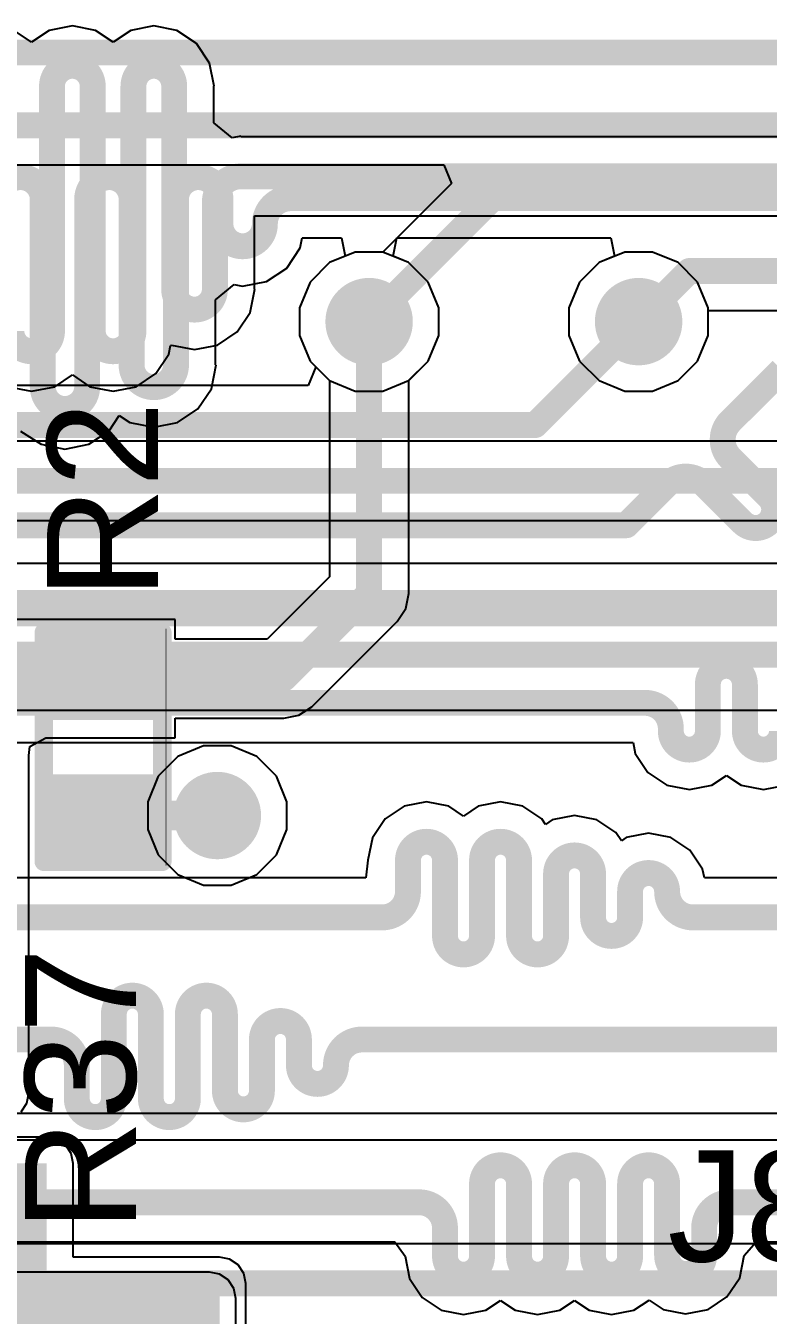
# Model space of a CAD drawing. Header units: inches. Extents: x -3 to 128, y -12 to 41.
# Drawn here: x 86.29 to 91.38, y 7.39 to 16.24 of the extents above; entities that cross this region are included whole.
import ezdxf

# ---------------------------------------------------------------- set-up
doc = ezdxf.new("R2010")
doc.units = ezdxf.units.IN
for name, color, linetype in [('Bottom Layer', 5, 'Continuous'), ('Layer 1', 16, 'Continuous'), ('Layer 2', 76, 'Continuous'), ('Top Layer', 1, 'Continuous'), ('Top Overlay', 2, 'Continuous'), ('Top Paste', 8, 'Continuous'), ('Top Solder', 216, 'Continuous'), ('Via Holes', 16, 'Continuous')]:
    doc.layers.add(name, color=color, linetype=linetype)
doc.styles.add('Arial', font='', dxfattribs={"height": 0.2})
doc.styles.get('Arial').set_extended_font_data('Arial')

msp = doc.modelspace()

# ---------------------------------------------------------------- hatches: boundary and pattern name
at = {"layer": 'Bottom Layer'}
h = msp.add_hatch(color=5, dxfattribs=at)
edge = h.paths.add_edge_path()
edge.add_arc((88.64529642, 14.21142446), 0.2999994, 0, 360)
h = msp.add_hatch(color=5, dxfattribs=at)
edge = h.paths.add_edge_path()
edge.add_arc((90.49458659999999, 14.21142446), 0.2999994, 0, 360)
h = msp.add_hatch(color=5, dxfattribs=at)
edge = h.paths.add_edge_path()
edge.add_arc((87.60389642, 10.82054732), 0.2999994, 0, 360)
at = {"layer": 'Layer 1'}
h = msp.add_hatch(color=16, dxfattribs=at)
edge = h.paths.add_edge_path()
edge.add_arc((88.64529642, 14.21142446), 0.2999994, 0, 360)
h = msp.add_hatch(color=16, dxfattribs=at)
edge = h.paths.add_edge_path()
edge.add_arc((90.49458659999999, 14.21142446), 0.2999994, 0, 360)
h = msp.add_hatch(color=16, dxfattribs=at)
edge = h.paths.add_edge_path()
edge.add_arc((87.60389642, 10.82054732), 0.2999994, 0, 360)
at = {"layer": 'Layer 2'}
h = msp.add_hatch(color=76, dxfattribs=at)
edge = h.paths.add_edge_path()
edge.add_arc((88.64529642, 14.21142446), 0.2999994, 0, 360)
h = msp.add_hatch(color=76, dxfattribs=at)
edge = h.paths.add_edge_path()
edge.add_arc((90.49458659999999, 14.21142446), 0.2999994, 0, 360)
h = msp.add_hatch(color=76, dxfattribs=at)
edge = h.paths.add_edge_path()
edge.add_arc((87.60389642, 10.82054732), 0.2999994, 0, 360)
msp.add_hatch(color=76, dxfattribs=at).paths.add_polyline_path([(77.90566079999999, 6.05714054), (87.55041164, 6.05714054), (87.55041164, 7.50494054), (77.90566079999999, 7.50494054)])
at = {"layer": 'Top Layer'}
h = msp.add_hatch(color=1, dxfattribs=at)
edge = h.paths.add_edge_path()
edge.add_arc((88.64529642, 14.21142446), 0.2999994, 0, 360)
h = msp.add_hatch(color=1, dxfattribs=at)
edge = h.paths.add_edge_path()
edge.add_arc((90.49458659999999, 14.21142446), 0.2999994, 0, 360)
for points in [[(87.13733905999999, 11.53174732), (86.50233906, 11.53174732), (86.50233906, 11.98894732), (87.13733905999999, 11.98894732)], [(87.13733905999999, 10.59194732), (86.50233906, 10.59194732), (86.50233906, 11.04914732), (87.13733905999999, 11.04914732)], [(84.63396585999999, 6.20827054), (86.43396225999999, 6.20827054), (86.43396225999999, 8.43204054), (84.63396585999999, 8.43204054)], [(87.61908561999999, 7.608267739999999), (84.63396585999999, 7.608267739999999), (84.63396585999999, 6.20827054), (87.61908561999999, 6.20827054)], [(84.63396585999999, 7.608267739999999), (86.43396225999999, 7.608267739999999), (86.43396225999999, 6.20827054), (84.63396585999999, 6.20827054)]]:
    msp.add_hatch(color=1, dxfattribs=at).paths.add_polyline_path(points)
h = msp.add_hatch(color=1, dxfattribs=at)
edge = h.paths.add_edge_path()
edge.add_arc((87.60389642, 10.82054732), 0.2999994, 0, 360)
at = {"layer": 'Top Paste'}
for points in [[(87.13733905999999, 11.53174732), (86.50233906, 11.53174732), (86.50233906, 11.98894732), (87.13733905999999, 11.98894732)], [(87.13733905999999, 10.59194732), (86.50233906, 10.59194732), (86.50233906, 11.04914732), (87.13733905999999, 11.04914732)], [(84.63396585999999, 7.608267739999999), (86.43396225999999, 7.608267739999999), (86.43396225999999, 6.20827054), (84.63396585999999, 6.20827054)]]:
    msp.add_hatch(color=8, dxfattribs=at).paths.add_polyline_path(points)
at = {"layer": 'Top Solder'}
for points in [[(87.19234021999999, 11.47674616), (86.4473379, 11.47674616), (86.4473379, 12.04394848), (87.19234021999999, 12.04394848)], [(87.19234021999999, 10.53694616), (86.4473379, 10.53694616), (86.4473379, 11.10414848), (87.19234021999999, 11.10414848)], [(84.58396596, 7.65826764), (86.48396216, 7.65826764), (86.48396216, 6.15827064), (84.58396596, 6.15827064)]]:
    msp.add_hatch(color=216, dxfattribs=at).paths.add_polyline_path(points)
at = {"layer": 'Via Holes'}
h = msp.add_hatch(color=7, dxfattribs=at)
edge = h.paths.add_edge_path()
edge.add_arc((88.64529642, 14.21142446), 0.1499997, 0, 360)
h = msp.add_hatch(color=7, dxfattribs=at)
edge = h.paths.add_edge_path()
edge.add_arc((90.49458659999999, 14.21142446), 0.1499997, 0, 360)
h = msp.add_hatch(color=7, dxfattribs=at)
edge = h.paths.add_edge_path()
edge.add_arc((87.60389642, 10.82054732), 0.1499997, 0, 360)

# ---------------------------------------------------------------- linework, layer by layer
at = {"layer": 'Bottom Layer'}
for p, q in [((88.37464417999999, 14.61648334), (88.24023754, 14.4820767)), ((88.55025724, 14.68922386), (88.37464417999999, 14.61648334)), ((88.7403356, 14.68922386), (88.55025724, 14.68922386)), ((88.91594866, 14.61648334), (88.7403356, 14.68922386)), ((89.05035529999999, 14.4820767), (88.91594866, 14.61648334)), ((90.22393436, 14.61648334), (90.08952771999999, 14.4820767)), ((90.39954741999999, 14.68922386), (90.22393436, 14.61648334)), ((90.58962577999999, 14.68922386), (90.39954741999999, 14.68922386)), ((90.76523884, 14.61648334), (90.58962577999999, 14.68922386)), ((90.89964548, 14.4820767), (90.76523884, 14.61648334)), ((88.24023754, 14.4820767), (88.16749702, 14.30646364)), ((89.12309582, 14.30646364), (89.05035529999999, 14.4820767)), ((90.08952771999999, 14.4820767), (90.0167872, 14.30646364)), ((90.97238599999999, 14.30646364), (90.89964548, 14.4820767)), ((88.16749702, 14.30646364), (88.16749702, 14.11638528)), ((89.12309582, 14.11638528), (89.12309582, 14.30646364)), ((90.0167872, 14.30646364), (90.0167872, 14.11638528)), ((90.97238599999999, 14.11638528), (90.97238599999999, 14.30646364)), ((88.16749702, 14.11638528), (88.24023754, 13.94077222)), ((89.05035529999999, 13.94077222), (89.12309582, 14.11638528)), ((90.0167872, 14.11638528), (90.08952771999999, 13.94077222)), ((90.89964548, 13.94077222), (90.97238599999999, 14.11638528)), ((88.24023754, 13.94077222), (88.37464417999999, 13.80636558)), ((88.91594866, 13.80636558), (89.05035529999999, 13.94077222)), ((90.08952771999999, 13.94077222), (90.22393436, 13.80636558)), ((90.76523884, 13.80636558), (90.89964548, 13.94077222)), ((88.37464417999999, 13.80636558), (88.55025724, 13.73362506)), ((88.55025724, 13.73362506), (88.7403356, 13.73362506)), ((88.7403356, 13.73362506), (88.91594866, 13.80636558)), ((90.22393436, 13.80636558), (90.39954741999999, 13.73362506)), ((90.39954741999999, 13.73362506), (90.58962577999999, 13.73362506)), ((90.58962577999999, 13.73362506), (90.76523884, 13.80636558))]:
    msp.add_line(p, q, dxfattribs=at)
at = {"layer": 'Layer 1'}
for p, q in [((86.32979939999998, 16.13029032), (86.20896905999999, 16.21102676)), ((86.45062974, 16.21102676), (86.32979939999998, 16.13029032)), ((86.6091994, 16.24256848), (86.45062974, 16.21102676)), ((86.76776905999999, 16.21102676), (86.6091994, 16.24256848)), ((86.88859939999999, 16.13029032), (86.76776905999999, 16.21102676)), ((87.00942974, 16.21102676), (86.88859939999999, 16.13029032)), ((87.1679994, 16.24256848), (87.00942974, 16.21102676)), ((87.32656906, 16.21102676), (87.1679994, 16.24256848)), ((87.46099856, 16.12120474), (87.32656906, 16.21102676)), ((87.55082057999999, 15.98677524), (87.46099856, 16.12120474)), ((87.5823623, 15.82820558), (87.55082057999999, 15.98677524)), ((87.57962418, 15.57711134), (87.57962418, 15.82820558)), ((87.57962418, 15.82820558), (87.5823623, 15.82820558)), ((87.70662671999999, 15.47288244), (87.57962418, 15.57711134)), ((87.76489939999999, 15.484475), (87.70662671999999, 15.47288244)), ((87.76489939999999, 15.48099266), (87.76489939999999, 15.484475)), ((95.85530486, 15.48099266), (87.76489939999999, 15.48099266)), ((87.85902417999999, 14.43372018), (87.85902417999999, 14.9371431)), ((87.85902417999999, 14.9371431), (93.71479098, 14.9371431)), ((88.37464417999999, 14.61648334), (88.24023754, 14.4820767)), ((88.55025724, 14.68922386), (88.37464417999999, 14.61648334)), ((88.7403356, 14.68922386), (88.55025724, 14.68922386)), ((88.91594866, 14.61648334), (88.7403356, 14.68922386)), ((89.05035529999999, 14.4820767), (88.91594866, 14.61648334)), ((90.22393436, 14.61648334), (90.08952771999999, 14.4820767)), ((90.39954741999999, 14.68922386), (90.22393436, 14.61648334)), ((90.58962577999999, 14.68922386), (90.39954741999999, 14.68922386)), ((90.76523884, 14.61648334), (90.58962577999999, 14.68922386)), ((90.89964548, 14.4820767), (90.76523884, 14.61648334)), ((87.83022057999999, 14.27515052), (87.8617623, 14.43372018)), ((87.8617623, 14.43372018), (87.85902417999999, 14.43372018)), ((88.24023754, 14.4820767), (88.16749702, 14.30646364)), ((89.12309582, 14.30646364), (89.05035529999999, 14.4820767)), ((90.08952771999999, 14.4820767), (90.0167872, 14.30646364)), ((90.97238599999999, 14.30646364), (90.89964548, 14.4820767)), ((87.74039855999999, 14.14072102), (87.83022057999999, 14.27515052)), ((88.16749702, 14.30646364), (88.16749702, 14.11638528)), ((89.12309582, 14.11638528), (89.12309582, 14.30646364)), ((90.0167872, 14.30646364), (90.0167872, 14.11638528)), ((90.97238599999999, 14.11638528), (90.97238599999999, 14.30646364)), ((87.60596905999999, 14.050899), (87.74039855999999, 14.14072102)), ((88.16749702, 14.11638528), (88.24023754, 13.94077222)), ((89.05035529999999, 13.94077222), (89.12309582, 14.11638528)), ((90.0167872, 14.11638528), (90.08952771999999, 13.94077222)), ((90.89964548, 13.94077222), (90.97238599999999, 14.11638528)), ((87.18159856, 13.8547348), (87.27142058, 13.9891643)), ((87.27142058, 13.9891643), (87.2832392, 14.04858252)), ((87.2832392, 14.04858252), (87.28883228, 14.050899)), ((87.28883228, 14.050899), (87.4473994, 14.01935728)), ((87.4473994, 14.01935728), (87.60596905999999, 14.050899)), ((88.24023754, 13.94077222), (88.37464417999999, 13.80636558)), ((88.91594866, 13.80636558), (89.05035529999999, 13.94077222)), ((90.08952771999999, 13.94077222), (90.22393436, 13.80636558)), ((90.76523884, 13.80636558), (90.89964548, 13.94077222)), ((86.48836906, 13.76491278), (86.6091994, 13.84564922)), ((86.6091994, 13.84564922), (86.73002973999999, 13.76491278)), ((87.04716906, 13.76491278), (87.18159856, 13.8547348)), ((86.17122974, 13.76491278), (86.32979939999998, 13.73337106)), ((86.32979939999998, 13.73337106), (86.48836906, 13.76491278)), ((86.73002973999999, 13.76491278), (86.88859939999999, 13.73337106)), ((86.88859939999999, 13.73337106), (87.04716906, 13.76491278)), ((88.37464417999999, 13.80636558), (88.55025724, 13.73362506)), ((88.55025724, 13.73362506), (88.7403356, 13.73362506)), ((88.7403356, 13.73362506), (88.91594866, 13.80636558)), ((90.22393436, 13.80636558), (90.39954741999999, 13.73362506)), ((90.39954741999999, 13.73362506), (90.58962577999999, 13.73362506)), ((90.58962577999999, 13.73362506), (90.76523884, 13.80636558)), ((91.68365458, 13.39026532), (72.39649732, 13.39026532)), ((72.30237254, 12.84641576), (97.68769642, 12.84641576)), ((99.88642456, 12.55202976), (71.95483704, 12.55202976)), ((81.5874543, 11.54293602), (97.94892272, 11.54293602)), ((87.50885724, 11.29834672), (87.33324418, 11.2256062)), ((87.69893559999998, 11.29834672), (87.50885724, 11.29834672)), ((87.87454866, 11.2256062), (87.69893559999998, 11.29834672)), ((87.33324418, 11.2256062), (87.19883754, 11.09119956)), ((88.0089553, 11.09119956), (87.87454866, 11.2256062)), ((87.19883754, 11.09119956), (87.12609701999999, 10.9155865)), ((88.08169582, 10.9155865), (88.0089553, 11.09119956)), ((87.12609701999999, 10.9155865), (87.12609701999999, 10.72550814)), ((88.08169582, 10.72550814), (88.08169582, 10.9155865)), ((87.12609701999999, 10.72550814), (87.19883754, 10.54989508)), ((88.0089553, 10.54989508), (88.08169582, 10.72550814)), ((87.19883754, 10.54989508), (87.33324418, 10.41548844)), ((87.87454866, 10.41548844), (88.0089553, 10.54989508)), ((87.33324418, 10.41548844), (87.50885724, 10.34274792)), ((87.69893559999998, 10.34274792), (87.87454866, 10.41548844)), ((87.50885724, 10.34274792), (87.69893559999998, 10.34274792)), ((92.16261984, 8.77494054), (69.67713522, 8.77494054)), ((79.52664308, 8.5936582), (92.16261984, 8.5936582)), ((98.52330054, 7.88019252), (79.62254839999999, 7.88019252))]:
    msp.add_line(p, q, dxfattribs=at)
at = {"layer": 'Layer 1', "const_width": 0.1778}
for points in [[(86.46949939999999, 15.82820558, -0.9999999999999999), (86.7488994, 15.82820558)], [(87.0282994, 15.82820558, -0.9999999999999999), (87.30769939999999, 15.82820558)], [(87.5870994, 15.03126788, -0.4142135623730951), (87.76489939999999, 15.20906788)], [(87.5870994, 14.43372018, -0.9999999999999999), (87.30769939999999, 14.43372018)], [(86.46949939999999, 14.14773396, -0.9999999999999999), (86.1900994, 14.14773396)], [(87.0282994, 14.14773396, -0.9999999999999999), (86.7488994, 14.14773396)]]:
    msp.add_lwpolyline(points, format="xyb", dxfattribs=at)
for points in [[(86.46949939999999, 14.14773396), (86.46949939999999, 15.82820558)], [(86.7488994, 14.14773396), (86.7488994, 15.82820558)], [(87.0282994, 14.14773396), (87.0282994, 15.82820558)], [(87.30769939999999, 14.43372018), (87.30769939999999, 15.82820558)], [(87.76489939999999, 15.20906788), (88.85535441999998, 15.20906788)], [(88.85535441999998, 15.20906788), (97.29876908, 15.20906788)], [(87.5870994, 14.43372018), (87.5870994, 15.03126788)], [(73.20566004, 13.11834054), (97.68769642, 13.11834054)], [(66.60705754, 12.28010498), (99.99906085999999, 12.28010498)], [(66.45976548, 11.92450498), (101.05991218, 11.92450498)], [(76.55783265999999, 7.608267739999999), (98.63593684, 7.608267739999999)]]:
    msp.add_lwpolyline(points, dxfattribs=at)
at = {"layer": 'Layer 1', "const_width": 0.0889}
for points in [[(86.42504939999999, 15.82820558, 1), (86.51394939999999, 15.82820558, 1)], [(86.42504939999999, 15.82820558, 1), (86.51394939999999, 15.82820558, 1)], [(86.7044494, 15.82820558, 1), (86.7933494, 15.82820558, 1)], [(86.7044494, 15.82820558, 1), (86.7933494, 15.82820558, 1)], [(86.9838494, 15.82820558, 1), (87.07274939999999, 15.82820558, 1)], [(86.9838494, 15.82820558, 1), (87.07274939999999, 15.82820558, 1)], [(87.26324939999999, 15.82820558, 1), (87.3521494, 15.82820558, 1)], [(87.26324939999999, 15.82820558, 1), (87.3521494, 15.82820558, 1)], [(87.72044939999999, 15.20906788, 1), (87.80934939999999, 15.20906788, 1)], [(87.72044939999999, 15.20906788, 1), (87.80934939999999, 15.20906788, 1)], [(88.81090441999999, 15.20906788, 1), (88.89980442, 15.20906788, 1)], [(88.81090441999999, 15.20906788, 1), (88.89980442, 15.20906788, 1)], [(87.54264939999999, 15.03126788, 1), (87.6315494, 15.03126788, 1)], [(87.54264939999999, 15.03126788, 1), (87.6315494, 15.03126788, 1)], [(87.26324939999999, 14.43372018, 1), (87.3521494, 14.43372018, 1)], [(87.26324939999999, 14.43372018, 1), (87.3521494, 14.43372018, 1)], [(87.54264939999999, 14.43372018, 1), (87.6315494, 14.43372018, 1)], [(87.54264939999999, 14.43372018, 1), (87.6315494, 14.43372018, 1)], [(86.42504939999999, 14.14773396, 1), (86.51394939999999, 14.14773396, 1)], [(86.42504939999999, 14.14773396, 1), (86.51394939999999, 14.14773396, 1)], [(86.7044494, 14.14773396, 1), (86.7933494, 14.14773396, 1)], [(86.7044494, 14.14773396, 1), (86.7933494, 14.14773396, 1)], [(86.9838494, 14.14773396, 1), (87.07274939999999, 14.14773396, 1)], [(86.9838494, 14.14773396, 1), (87.07274939999999, 14.14773396, 1)]]:
    msp.add_lwpolyline(points, format="xyb", close=True, dxfattribs=at)
at = {"layer": 'Layer 2'}
for p, q in [((75.13159725999999, 15.28714494), (89.15685241999999, 15.28714494)), ((89.15685241999999, 15.28714494), (89.20945581999999, 15.16014494)), ((89.20945581999999, 15.16014494), (88.73853473999999, 14.68922386)), ((88.37464417999999, 14.61648334), (88.24023754, 14.4820767)), ((88.55025724, 14.68922386), (88.37464417999999, 14.61648334)), ((88.73853473999999, 14.68922386), (88.55025724, 14.68922386)), ((88.24023754, 14.4820767), (88.16749702, 14.30646364)), ((88.16749702, 14.30646364), (88.16749702, 14.11638528)), ((88.16749702, 14.11638528), (88.24023754, 13.94077222)), ((88.28084452, 13.90016524), (88.22823858, 13.77316524)), ((88.24023754, 13.94077222), (88.28084452, 13.90016524)), ((88.22823858, 13.77316524), (82.76403817999999, 13.77316524)), ((85.56350934, 11.32241576), (90.4567025, 11.32241576)), ((90.4567025, 11.32241576), (90.47174691999999, 11.2467771)), ((90.47174691999999, 11.2467771), (90.55876224, 11.11654876)), ((90.55876224, 11.11654876), (90.68899058, 11.02953344)), ((90.99621882, 11.02953344), (91.0966047, 11.09660976)), ((91.0966047, 11.09660976), (91.19699057999999, 11.02953344)), ((90.68899058, 11.02953344), (90.8426047, 10.99897724)), ((90.8426047, 10.99897724), (90.99621882, 11.02953344)), ((91.19699057999999, 11.02953344), (91.3506047, 10.99897724)), ((91.3506047, 10.99897724), (91.50421881999999, 11.02953344)), ((89.03900912, 10.91491594), (88.88539499999999, 10.88435974)), ((89.19262323999999, 10.88435974), (89.03900912, 10.91491594)), ((89.54700912, 10.91491594), (89.393395, 10.88435974)), ((89.70062324, 10.88435974), (89.54700912, 10.91491594)), ((88.88539499999999, 10.88435974), (88.75516665999999, 10.79734442)), ((89.29300912, 10.81728342), (89.19262323999999, 10.88435974)), ((89.393395, 10.88435974), (89.29300912, 10.81728342)), ((89.83085158, 10.79734442), (89.70062324, 10.88435974)), ((90.05500912, 10.82129154), (89.901395, 10.79073534)), ((90.20862324, 10.79073534), (90.05500912, 10.82129154)), ((88.75516665999999, 10.79734442), (88.66815134, 10.66711608)), ((89.85567754, 10.7601893), (89.83085158, 10.79734442)), ((89.901395, 10.79073534), (89.85567754, 10.7601893)), ((90.33885158, 10.70372002), (90.20862324, 10.79073534)), ((88.66815134, 10.66711608), (88.63759513999999, 10.5135045)), ((90.37628356, 10.64770032), (90.33885158, 10.70372002)), ((90.409395, 10.66982372), (90.37628356, 10.64770032)), ((90.56300912, 10.70037992), (90.409395, 10.66982372)), ((90.71662323999999, 10.66982372), (90.56300912, 10.70037992)), ((90.84685157999999, 10.5828084), (90.71662323999999, 10.66982372)), ((90.9338669, 10.45258006), (90.84685157999999, 10.5828084)), ((88.6375926, 10.5135045), (88.62174808, 10.39306532)), ((88.63759513999999, 10.5135045), (88.6375926, 10.5135045)), ((90.94570583999999, 10.39306532), (90.9338669, 10.45258006)), ((88.62174808, 10.39306532), (85.64780431999999, 10.39306532)), ((92.60854732, 10.39306532), (90.94570583999999, 10.39306532)), ((79.48972925999999, 7.89341576), (88.82094504, 7.89341576)), ((88.82094504, 7.89341576), (88.89159514, 7.795676559999999)), ((91.2184231, 7.80032222), (91.3002873, 7.89341576)), ((91.3002873, 7.89341576), (92.61683534, 7.89341576)), ((88.89159514, 7.795676559999999), (88.89159514, 7.795676559999999)), ((88.89159514, 7.795676559999999), (88.92215134, 7.642064979999999)), ((91.18786689999999, 7.646710639999999), (91.2184231, 7.80032222)), ((87.55041164, 7.68622288), (79.45658988, 7.68622288)), ((87.61978411999999, 7.67242306), (87.55041164, 7.68622288)), ((87.67859782, 7.633126719999999), (87.61978411999999, 7.67242306)), ((87.71789416, 7.57431302), (87.67859782, 7.633126719999999)), ((88.92215134, 7.642064979999999), (89.00916665999999, 7.511836639999999)), ((91.10085158, 7.516482299999999), (91.18786689999999, 7.646710639999999)), ((87.73169397999999, 7.50494054), (87.71789416, 7.57431302)), ((87.73169397999999, 6.05714054), (87.73169397999999, 7.50494054)), ((89.00916665999999, 7.511836639999999), (89.139395, 7.42482132)), ((89.44662324, 7.42482132), (89.54700912, 7.49189764)), ((89.54700912, 7.49189764), (89.64739499999999, 7.42482132)), ((89.95462324, 7.42482132), (90.05500912, 7.49189764)), ((90.05500912, 7.49189764), (90.15539499999998, 7.42482132)), ((90.46262324, 7.42482132), (90.56648638, 7.494219199999999)), ((90.56648638, 7.494219199999999), (90.663395, 7.42946698)), ((90.97062324, 7.42946698), (91.10085158, 7.516482299999999)), ((89.139395, 7.42482132), (89.29300912, 7.39426512)), ((89.29300912, 7.39426512), (89.44662324, 7.42482132)), ((89.64739499999999, 7.42482132), (89.80100911999999, 7.39426512)), ((89.80100911999999, 7.39426512), (89.95462324, 7.42482132)), ((90.15539499999998, 7.42482132), (90.30900912, 7.39426512)), ((90.30900912, 7.39426512), (90.46262324, 7.42482132)), ((90.663395, 7.42946698), (90.81700912, 7.39891078)), ((90.81700912, 7.39891078), (90.97062324, 7.42946698))]:
    msp.add_line(p, q, dxfattribs=at)
at = {"layer": 'Layer 2', "const_width": 0.1778}
for points in [[(74.71752645999999, 16.05906872), (93.31792106, 16.05906872)], [(75.01896096, 15.55906972), (93.59572086, 15.55906972)], [(88.64529642, 14.21142446), (89.49294014, 15.05906818)], [(89.49294014, 15.05906818), (95.04012234, 15.05906818)], [(89.78440259999999, 13.50124046), (90.49458659999999, 14.21142446)], [(91.12339916, 13.5265414), (91.4771983, 13.88034054)], [(78.73015496, 13.50124046), (89.78440259999999, 13.50124046)], [(91.12339916, 13.27509664), (91.38724927999999, 13.01124652)], [(90.4103983, 12.81354054), (90.69234845999999, 13.0954907)], [(90.94379068, 13.09548816), (90.94379321999999, 13.0954907)], [(90.94379321999999, 13.0954907), (91.20764334, 12.83164058)], [(74.49750657999999, 12.81354054), (90.23789674, 12.81354054)], [(90.23789674, 12.81354054), (90.4103983, 12.81354054)], [(91.38724674, 12.83164058), (91.38724927999999, 12.83164312)], [(74.98727953999999, 12.20792326), (91.81917881999999, 12.20792326)], [(90.96960469999999, 11.40039122), (90.96960469999999, 11.72134054)], [(91.2236047, 11.40039122), (91.2236047, 11.72134054)], [(75.49064657999999, 11.59434054), (90.194892, 11.59434054)], [(90.194892, 11.59434054), (90.5378047, 11.59434054)], [(90.71560469999999, 11.40039122), (90.71560469999999, 11.41654054)], [(88.91200912, 10.29894054), (88.91200912, 10.51350196)], [(89.16600912, 9.994140539999998), (89.16600912, 10.51350196)], [(89.42000911999999, 9.994140539999998), (89.42000911999999, 10.51350196)], [(89.67400912, 9.994140539999998), (89.67400912, 10.51350196)], [(89.92800911999998, 9.994140539999998), (89.92800911999998, 10.41987756)], [(90.18200912, 10.12111514), (90.18200912, 10.41987756)], [(90.43600912, 10.12111514), (90.43600912, 10.29896594)], [(90.69000912, 10.29894054), (90.69000912, 10.29896594)], [(79.18582588, 10.12114054), (88.64529642, 10.12114054)], [(88.64529642, 10.12114054), (88.73420912, 10.12114054)], [(90.86780911999999, 10.12114054), (92.04889642, 10.12114054)], [(86.89376576, 8.87716538), (86.89376576, 9.45703722)], [(87.14776576, 8.87716538), (87.14776576, 9.45703722)], [(87.40176575999999, 8.87716538), (87.40176575999999, 9.45703722)], [(87.65576576, 8.93038346), (87.65576576, 9.45703722)], [(86.11905306, 9.28294054), (86.46196576, 9.28294054)], [(87.90976575999998, 8.93038346), (87.90976575999998, 9.282965939999999)], [(88.16376575999999, 9.105115139999999), (88.16376575999999, 9.282965939999999)], [(88.59556576, 9.28294054), (88.96514846, 9.28294054)], [(88.96514846, 9.28294054), (92.42989641999999, 9.28294054)], [(86.63976575999999, 8.87716538), (86.63976575999999, 9.10514054)], [(88.41776576, 9.105115139999999), (88.41776576, 9.10514054)], [(89.42000911999999, 7.795679099999999), (89.42000911999999, 8.29234054)], [(89.67400912, 7.795679099999999), (89.67400912, 8.29234054)], [(89.92800911999998, 7.795679099999999), (89.92800911999998, 8.29234054)], [(90.18200912, 7.795679099999999), (90.18200912, 8.29234054)], [(90.43600912, 7.795679099999999), (90.43600912, 8.29234054)], [(90.69000912, 7.800324760000001), (90.69000912, 8.29234054)], [(79.09964368, 8.165340539999999), (88.64529642, 8.165340539999999)], [(88.64529642, 8.165340539999999), (88.98820912, 8.165340539999999)], [(91.12180912, 8.165340539999999), (92.17386188, 8.165340539999999)], [(89.16600912, 7.795679099999999), (89.16600912, 7.987540539999999)], [(90.94400911999999, 7.800324760000001), (90.94400911999999, 7.987540539999999)]]:
    msp.add_lwpolyline(points, dxfattribs=at)
at = {"layer": 'Layer 2', "const_width": 0.0889}
for points in [[(89.44849014, 15.05906818, 1), (89.53739014, 15.05906818, 1)], [(89.44849014, 15.05906818, 1), (89.53739014, 15.05906818, 1)], [(88.60084642, 14.21142446, 1), (88.68974642, 14.21142446, 1)], [(90.4501366, 14.21142446, 1), (90.53903659999999, 14.21142446, 1)], [(89.7399526, 13.50124046, 1), (89.82885259999999, 13.50124046, 1)], [(89.7399526, 13.50124046, 1), (89.82885259999999, 13.50124046, 1)], [(91.07894916, 13.5265414, 1), (91.16784916, 13.5265414, 1)], [(91.07894916, 13.5265414, 1), (91.16784916, 13.5265414, 1)], [(91.07894916, 13.27509664, 1), (91.16784916, 13.27509664, 1)], [(91.07894916, 13.27509664, 1), (91.16784916, 13.27509664, 1)], [(90.64789846, 13.0954907, 1), (90.73679845999999, 13.0954907, 1)], [(90.64789846, 13.0954907, 1), (90.73679845999999, 13.0954907, 1)], [(90.89934068, 13.09548816, 1), (90.98824068, 13.09548816, 1)], [(90.89934321999999, 13.0954907, 1), (90.98824321999999, 13.0954907, 1)], [(90.89934321999999, 13.0954907, 1), (90.98824321999999, 13.0954907, 1)], [(90.89934321999999, 13.0954907, 1), (90.98824321999999, 13.0954907, 1)], [(91.34279928, 13.01124652, 1), (91.43169927999999, 13.01124652, 1)], [(91.34279928, 13.01124652, 1), (91.43169927999999, 13.01124652, 1)], [(90.19344674, 12.81354054, 1), (90.28234674, 12.81354054, 1)], [(90.19344674, 12.81354054, 1), (90.28234674, 12.81354054, 1)], [(90.36594829999999, 12.81354054, 1), (90.4548483, 12.81354054, 1)], [(90.36594829999999, 12.81354054, 1), (90.4548483, 12.81354054, 1)], [(91.16319333999999, 12.83164058, 1), (91.25209334, 12.83164058, 1)], [(91.16319588, 12.83164312, 1), (91.25209588, 12.83164312, 1)], [(91.34279674, 12.83164058, 1), (91.43169673999999, 12.83164058, 1)], [(91.34279674, 12.83164058, 1), (91.43169673999999, 12.83164058, 1)], [(91.34279928, 12.83164312, 1), (91.43169927999999, 12.83164312, 1)], [(91.34279928, 12.83164312, 1), (91.43169927999999, 12.83164312, 1)], [(90.9251547, 11.72134054, 1), (91.01405469999999, 11.72134054, 1)], [(90.9251547, 11.72134054, 1), (91.01405469999999, 11.72134054, 1)], [(91.1791547, 11.72134054, 1), (91.2680547, 11.72134054, 1)], [(91.1791547, 11.72134054, 1), (91.2680547, 11.72134054, 1)], [(90.150442, 11.59434054, 1), (90.239342, 11.59434054, 1)], [(90.150442, 11.59434054, 1), (90.239342, 11.59434054, 1)], [(90.49335469999998, 11.59434054, 1), (90.5822547, 11.59434054, 1)], [(90.49335469999998, 11.59434054, 1), (90.5822547, 11.59434054, 1)], [(90.67115469999999, 11.41654054, 1), (90.7600547, 11.41654054, 1)], [(90.67115469999999, 11.41654054, 1), (90.7600547, 11.41654054, 1)], [(90.67115469999999, 11.40039122, 1), (90.7600547, 11.40039122, 1)], [(90.67115469999999, 11.40039122, 1), (90.7600547, 11.40039122, 1)], [(90.9251547, 11.40039122, 1), (91.01405469999999, 11.40039122, 1)], [(90.9251547, 11.40039122, 1), (91.01405469999999, 11.40039122, 1)], [(91.1791547, 11.40039122, 1), (91.2680547, 11.40039122, 1)], [(91.1791547, 11.40039122, 1), (91.2680547, 11.40039122, 1)], [(88.86755912, 10.51350196, 1), (88.95645912, 10.51350196, 1)], [(88.86755912, 10.51350196, 1), (88.95645912, 10.51350196, 1)], [(89.12155912, 10.51350196, 1), (89.21045912, 10.51350196, 1)], [(89.12155912, 10.51350196, 1), (89.21045912, 10.51350196, 1)], [(89.37555911999999, 10.51350196, 1), (89.46445912, 10.51350196, 1)], [(89.37555911999999, 10.51350196, 1), (89.46445912, 10.51350196, 1)], [(89.62955912, 10.51350196, 1), (89.71845911999999, 10.51350196, 1)], [(89.62955912, 10.51350196, 1), (89.71845911999999, 10.51350196, 1)], [(89.88355911999999, 10.41987756, 1), (89.97245912, 10.41987756, 1)], [(89.88355911999999, 10.41987756, 1), (89.97245912, 10.41987756, 1)], [(90.13755912, 10.41987756, 1), (90.22645912, 10.41987756, 1)], [(90.13755912, 10.41987756, 1), (90.22645912, 10.41987756, 1)], [(88.86755912, 10.29894054, 1), (88.95645912, 10.29894054, 1)], [(88.86755912, 10.29894054, 1), (88.95645912, 10.29894054, 1)], [(90.39155912, 10.29896594, 1), (90.48045911999999, 10.29896594, 1)], [(90.39155912, 10.29896594, 1), (90.48045911999999, 10.29896594, 1)], [(90.64555912, 10.29896594, 1), (90.73445912, 10.29896594, 1)], [(90.64555912, 10.29896594, 1), (90.73445912, 10.29896594, 1)], [(90.64555912, 10.29894054, 1), (90.73445912, 10.29894054, 1)], [(90.64555912, 10.29894054, 1), (90.73445912, 10.29894054, 1)], [(88.60084642, 10.12114054, 1), (88.68974642, 10.12114054, 1)], [(88.60084642, 10.12114054, 1), (88.68974642, 10.12114054, 1)], [(88.68975911999999, 10.12114054, 1), (88.77865912, 10.12114054, 1)], [(88.68975911999999, 10.12114054, 1), (88.77865912, 10.12114054, 1)], [(90.13755912, 10.12111514, 1), (90.22645912, 10.12111514, 1)], [(90.13755912, 10.12111514, 1), (90.22645912, 10.12111514, 1)], [(90.39155912, 10.12111514, 1), (90.48045911999999, 10.12111514, 1)], [(90.39155912, 10.12111514, 1), (90.48045911999999, 10.12111514, 1)], [(90.82335911999999, 10.12114054, 1), (90.91225912, 10.12114054, 1)], [(90.82335911999999, 10.12114054, 1), (90.91225912, 10.12114054, 1)], [(89.12155912, 9.994140539999998, 1), (89.21045912, 9.994140539999998, 1)], [(89.12155912, 9.994140539999998, 1), (89.21045912, 9.994140539999998, 1)], [(89.37555911999999, 9.994140539999998, 1), (89.46445912, 9.994140539999998, 1)], [(89.37555911999999, 9.994140539999998, 1), (89.46445912, 9.994140539999998, 1)], [(89.62955912, 9.994140539999998, 1), (89.71845911999999, 9.994140539999998, 1)], [(89.62955912, 9.994140539999998, 1), (89.71845911999999, 9.994140539999998, 1)], [(89.88355911999999, 9.994140539999998, 1), (89.97245912, 9.994140539999998, 1)], [(89.88355911999999, 9.994140539999998, 1), (89.97245912, 9.994140539999998, 1)], [(86.84931576, 9.45703722, 1), (86.93821576, 9.45703722, 1)], [(86.84931576, 9.45703722, 1), (86.93821576, 9.45703722, 1)], [(87.10331576, 9.45703722, 1), (87.19221576, 9.45703722, 1)], [(87.10331576, 9.45703722, 1), (87.19221576, 9.45703722, 1)], [(87.35731575999999, 9.45703722, 1), (87.44621576, 9.45703722, 1)], [(87.35731575999999, 9.45703722, 1), (87.44621576, 9.45703722, 1)], [(87.61131576, 9.45703722, 1), (87.70021575999999, 9.45703722, 1)], [(87.61131576, 9.45703722, 1), (87.70021575999999, 9.45703722, 1)], [(86.41751576, 9.28294054, 1), (86.50641576, 9.28294054, 1)], [(86.41751576, 9.28294054, 1), (86.50641576, 9.28294054, 1)], [(87.86531575999999, 9.282965939999999, 1), (87.95421576, 9.282965939999999, 1)], [(87.86531575999999, 9.282965939999999, 1), (87.95421576, 9.282965939999999, 1)], [(88.11931575999999, 9.282965939999999, 1), (88.20821575999999, 9.282965939999999, 1)], [(88.11931575999999, 9.282965939999999, 1), (88.20821575999999, 9.282965939999999, 1)], [(88.55111576, 9.28294054, 1), (88.64001576, 9.28294054, 1)], [(88.55111576, 9.28294054, 1), (88.64001576, 9.28294054, 1)], [(88.92069846, 9.28294054, 1), (89.00959845999999, 9.28294054, 1)], [(88.92069846, 9.28294054, 1), (89.00959845999999, 9.28294054, 1)], [(86.59531575999999, 9.10514054, 1), (86.68421575999999, 9.10514054, 1)], [(86.59531575999999, 9.10514054, 1), (86.68421575999999, 9.10514054, 1)], [(88.11931575999999, 9.105115139999999, 1), (88.20821575999999, 9.105115139999999, 1)], [(88.11931575999999, 9.105115139999999, 1), (88.20821575999999, 9.105115139999999, 1)], [(88.37331576, 9.10514054, 1), (88.46221576, 9.10514054, 1)], [(88.37331576, 9.10514054, 1), (88.46221576, 9.10514054, 1)], [(88.37331576, 9.105115139999999, 1), (88.46221576, 9.105115139999999, 1)], [(88.37331576, 9.105115139999999, 1), (88.46221576, 9.105115139999999, 1)], [(86.59531575999999, 8.87716538, 1), (86.68421575999999, 8.87716538, 1)], [(86.59531575999999, 8.87716538, 1), (86.68421575999999, 8.87716538, 1)], [(86.84931576, 8.87716538, 1), (86.93821576, 8.87716538, 1)], [(86.84931576, 8.87716538, 1), (86.93821576, 8.87716538, 1)], [(87.10331576, 8.87716538, 1), (87.19221576, 8.87716538, 1)], [(87.10331576, 8.87716538, 1), (87.19221576, 8.87716538, 1)], [(87.35731575999999, 8.87716538, 1), (87.44621576, 8.87716538, 1)], [(87.35731575999999, 8.87716538, 1), (87.44621576, 8.87716538, 1)], [(87.61131576, 8.93038346, 1), (87.70021575999999, 8.93038346, 1)], [(87.61131576, 8.93038346, 1), (87.70021575999999, 8.93038346, 1)], [(87.86531575999999, 8.93038346, 1), (87.95421576, 8.93038346, 1)], [(87.86531575999999, 8.93038346, 1), (87.95421576, 8.93038346, 1)], [(89.37555911999999, 8.29234054, 1), (89.46445912, 8.29234054, 1)], [(89.37555911999999, 8.29234054, 1), (89.46445912, 8.29234054, 1)], [(89.62955912, 8.29234054, 1), (89.71845911999999, 8.29234054, 1)], [(89.62955912, 8.29234054, 1), (89.71845911999999, 8.29234054, 1)], [(89.88355911999999, 8.29234054, 1), (89.97245912, 8.29234054, 1)], [(89.88355911999999, 8.29234054, 1), (89.97245912, 8.29234054, 1)], [(90.13755912, 8.29234054, 1), (90.22645912, 8.29234054, 1)], [(90.13755912, 8.29234054, 1), (90.22645912, 8.29234054, 1)], [(90.39155912, 8.29234054, 1), (90.48045911999999, 8.29234054, 1)], [(90.39155912, 8.29234054, 1), (90.48045911999999, 8.29234054, 1)], [(90.64555912, 8.29234054, 1), (90.73445912, 8.29234054, 1)], [(90.64555912, 8.29234054, 1), (90.73445912, 8.29234054, 1)], [(88.60084642, 8.165340539999999, 1), (88.68974642, 8.165340539999999, 1)], [(88.60084642, 8.165340539999999, 1), (88.68974642, 8.165340539999999, 1)], [(88.94375912, 8.165340539999999, 1), (89.03265911999999, 8.165340539999999, 1)], [(88.94375912, 8.165340539999999, 1), (89.03265911999999, 8.165340539999999, 1)], [(91.07735912, 8.165340539999999, 1), (91.16625911999999, 8.165340539999999, 1)], [(91.07735912, 8.165340539999999, 1), (91.16625911999999, 8.165340539999999, 1)], [(89.12155912, 7.987540539999999, 1), (89.21045912, 7.987540539999999, 1)], [(89.12155912, 7.987540539999999, 1), (89.21045912, 7.987540539999999, 1)], [(90.89955911999999, 7.987540539999999, 1), (90.98845911999999, 7.987540539999999, 1)], [(90.89955911999999, 7.987540539999999, 1), (90.98845911999999, 7.987540539999999, 1)], [(89.12155912, 7.795679099999999, 1), (89.21045912, 7.795679099999999, 1)], [(89.12155912, 7.795679099999999, 1), (89.21045912, 7.795679099999999, 1)], [(89.37555911999999, 7.795679099999999, 1), (89.46445912, 7.795679099999999, 1)], [(89.37555911999999, 7.795679099999999, 1), (89.46445912, 7.795679099999999, 1)], [(89.62955912, 7.795679099999999, 1), (89.71845911999999, 7.795679099999999, 1)], [(89.62955912, 7.795679099999999, 1), (89.71845911999999, 7.795679099999999, 1)], [(89.88355911999999, 7.795679099999999, 1), (89.97245912, 7.795679099999999, 1)], [(89.88355911999999, 7.795679099999999, 1), (89.97245912, 7.795679099999999, 1)], [(90.13755912, 7.795679099999999, 1), (90.22645912, 7.795679099999999, 1)], [(90.13755912, 7.795679099999999, 1), (90.22645912, 7.795679099999999, 1)], [(90.39155912, 7.795679099999999, 1), (90.48045911999999, 7.795679099999999, 1)], [(90.39155912, 7.795679099999999, 1), (90.48045911999999, 7.795679099999999, 1)], [(90.64555912, 7.800324760000001, 1), (90.73445912, 7.800324760000001, 1)], [(90.64555912, 7.800324760000001, 1), (90.73445912, 7.800324760000001, 1)], [(90.89955911999999, 7.800324760000001, 1), (90.98845911999999, 7.800324760000001, 1)], [(90.89955911999999, 7.800324760000001, 1), (90.98845911999999, 7.800324760000001, 1)]]:
    msp.add_lwpolyline(points, format="xyb", close=True, dxfattribs=at)
at = {"layer": 'Layer 2', "const_width": 0.1778}
for points in [[(91.12339916, 13.27509664, -0.4142076450518962), (91.12339916, 13.5265414)], [(90.69234845999999, 13.0954907, -0.4142076449921211), (90.94379321999999, 13.0954907)], [(91.38724927999999, 13.01124652, -0.4142135623730951), (91.38724927999999, 12.83164312)], [(91.38724674, 12.83164058, -0.4142052780466667), (91.20764588, 12.83164312)], [(90.96960469999999, 11.72134054, -0.9999999999999999), (91.2236047, 11.72134054)], [(90.5378047, 11.59434054, -0.4142135623730951), (90.71560469999999, 11.41654054)], [(90.96960469999999, 11.40039122, -0.9999999999999999), (90.71560469999999, 11.40039122)], [(91.4776047, 11.40039122, -0.9999999999999999), (91.2236047, 11.40039122)], [(88.91200912, 10.51350196, -0.9999999999999999), (89.16600912, 10.51350196)], [(89.42000911999999, 10.51350196, -0.9999999999999999), (89.67400912, 10.51350196)], [(89.92800911999998, 10.41987756, -0.9999999999999999), (90.18200912, 10.41987756)], [(90.43600912, 10.29896594, -0.9999999999999999), (90.69000912, 10.29896594)], [(88.91200912, 10.29894054, -0.4142135623730951), (88.73420912, 10.12114054)], [(90.86780911999999, 10.12114054, -0.4142135623730951), (90.69000912, 10.29894054)], [(90.43600912, 10.12111514, -0.9999999999999999), (90.18200912, 10.12111514)], [(89.42000911999999, 9.994140539999998, -0.9999999999999999), (89.16600912, 9.994140539999998)], [(89.92800911999998, 9.994140539999998, -0.9999999999999999), (89.67400912, 9.994140539999998)], [(86.89376576, 9.45703722, -0.9999999999999999), (87.14776576, 9.45703722)], [(87.40176575999999, 9.45703722, -0.9999999999999999), (87.65576576, 9.45703722)], [(87.90976575999998, 9.282965939999999, -0.9999999999999999), (88.16376575999999, 9.282965939999999)], [(86.46196576, 9.28294054, -0.4142135623730951), (86.63976575999999, 9.10514054)], [(88.41776576, 9.10514054, -0.4142135623730951), (88.59556576, 9.28294054)], [(88.41776576, 9.105115139999999, -0.9999999999999999), (88.16376575999999, 9.105115139999999)], [(86.89376576, 8.87716538, -0.9999999999999999), (86.63976575999999, 8.87716538)], [(87.40176575999999, 8.87716538, -0.9999999999999999), (87.14776576, 8.87716538)], [(87.90976575999998, 8.93038346, -0.9999999999999999), (87.65576576, 8.93038346)], [(89.42000911999999, 8.29234054, -0.9999999999999999), (89.67400912, 8.29234054)], [(89.92800911999998, 8.29234054, -0.9999999999999999), (90.18200912, 8.29234054)], [(90.43600912, 8.29234054, -0.9999999999999999), (90.69000912, 8.29234054)], [(88.98820912, 8.165340539999999, -0.4142135623730951), (89.16600912, 7.987540539999999)], [(90.94400911999999, 7.987540539999999, -0.4142135623730951), (91.12180912, 8.165340539999999)], [(89.42000911999999, 7.795679099999999, -0.9999999999999999), (89.16600912, 7.795679099999999)], [(89.92800911999998, 7.795679099999999, -0.9999999999999999), (89.67400912, 7.795679099999999)], [(90.43600912, 7.795679099999999, -0.9999999999999999), (90.18200912, 7.795679099999999)], [(90.94400911999999, 7.800324760000001, -0.9999999999999999), (90.69000912, 7.800324760000001)]]:
    msp.add_lwpolyline(points, format="xyb", dxfattribs=at)
at = {"layer": 'Top Layer'}
for p, q in [((88.17239667999999, 14.71771758), (88.18620666, 14.7871434)), ((88.18620666, 14.7871434), (88.45478626, 14.7871434)), ((88.45478626, 14.7871434), (88.4800491, 14.6601434)), ((88.81054374, 14.6601434), (88.83580658, 14.7871434)), ((88.83580658, 14.7871434), (90.30407643999999, 14.7871434)), ((90.30407643999999, 14.7871434), (90.32933928, 14.6601434)), ((88.07976796, 14.57908692), (88.17239667999999, 14.71771758)), ((88.37464417999999, 14.61648334), (88.24023754, 14.4820767)), ((88.4800491, 14.6601434), (88.37464417999999, 14.61648334)), ((88.91594866, 14.61648334), (88.81054374, 14.6601434)), ((89.05035529999999, 14.4820767), (88.91594866, 14.61648334)), ((90.22393436, 14.61648334), (90.08952771999999, 14.4820767)), ((90.32933928, 14.6601434), (90.22393436, 14.61648334)), ((87.9411373, 14.4864582), (88.07976796, 14.57908692)), ((87.59233687999999, 14.36129462), (87.71933942, 14.46552352)), ((87.71933942, 14.46552352), (87.77761209999998, 14.45393096)), ((87.77761209999998, 14.45393096), (87.9411373, 14.4864582)), ((88.24023754, 14.4820767), (88.16749702, 14.30646364)), ((89.12309582, 14.30646364), (89.05035529999999, 14.4820767)), ((90.08952771999999, 14.4820767), (90.0167872, 14.30646364)), ((87.59233687999999, 13.9139549), (87.59233687999999, 14.36129462)), ((88.16749702, 14.30646364), (88.16749702, 14.11638528)), ((89.12309582, 14.11638528), (89.12309582, 14.30646364)), ((90.0167872, 14.30646364), (90.0167872, 14.11638528)), ((90.97238599999999, 14.11638528), (90.97238599999999, 14.28714186)), ((90.97238599999999, 14.28714186), (91.51232395999999, 14.28714186)), ((88.16749702, 14.11638528), (88.24023754, 13.94077222)), ((89.05035529999999, 13.94077222), (89.12309582, 14.11638528)), ((90.0167872, 14.11638528), (90.08952771999999, 13.94077222)), ((90.89964548, 13.94077222), (90.97238599999999, 14.11638528)), ((87.56279667999999, 13.7504297), (87.59532391999998, 13.9139549)), ((87.59532391999998, 13.9139549), (87.59233687999999, 13.9139549)), ((88.24023754, 13.94077222), (88.37337163999999, 13.80763812)), ((88.9172212, 13.80763812), (89.05035529999999, 13.94077222)), ((90.08952771999999, 13.94077222), (90.22393436, 13.80636558)), ((90.76523884, 13.80636558), (90.89964548, 13.94077222)), ((87.47016796, 13.61179904), (87.56279667999999, 13.7504297)), ((88.37337163999999, 13.80763812), (88.37337163999999, 12.45875334)), ((88.9172212, 12.34613228), (88.9172212, 13.80763812)), ((90.22393436, 13.80636558), (90.39954741999999, 13.73362506)), ((90.39954741999999, 13.73362506), (90.58962577999999, 13.73362506)), ((90.58962577999999, 13.73362506), (90.76523884, 13.80636558)), ((86.86056796, 13.46218034), (86.93131457999999, 13.56806278)), ((86.93131457999999, 13.56806278), (87.0044869, 13.51917032)), ((87.3315373, 13.51917032), (87.47016796, 13.61179904)), ((86.2536121, 13.46049886), (86.35819914, 13.39406516)), ((86.7219373, 13.36955162), (86.86056796, 13.46218034)), ((87.0044869, 13.51917032), (87.16801209999998, 13.48664308)), ((87.16801209999998, 13.48664308), (87.3315373, 13.51917032)), ((86.35819914, 13.39406516), (86.3948869, 13.36955162)), ((86.3948869, 13.36955162), (86.5584121, 13.33702438)), ((86.5584121, 13.33702438), (86.7219373, 13.36955162)), ((88.37337163999999, 12.45875334), (87.94688785999999, 12.0322721)), ((88.89652274, 12.24205832), (88.91722374, 12.34611958)), ((88.91722374, 12.34611958), (88.9172212, 12.34613228)), ((88.83757695999999, 12.15383904), (88.89652274, 12.24205832)), ((86.30757186, 12.16674732), (85.31697694, 12.16674732)), ((86.32454414, 12.1667524), (86.30757186, 12.1667524)), ((86.30757186, 12.1667524), (86.30757186, 12.16674732)), ((86.32454414, 12.16674732), (86.32454414, 12.1667524)), ((87.31513905999999, 12.16674732), (86.32454414, 12.16674732)), ((87.31513905999999, 12.0322721), (87.31513905999999, 12.16674732)), ((88.2518047, 11.56806678), (88.83756934, 12.15383396)), ((88.83756934, 12.15383396), (88.83757695999999, 12.15383904)), ((87.94688785999999, 12.0322721), (87.31513905999999, 12.0322721)), ((88.05952416, 11.48842254), (88.16358542, 11.509121)), ((88.16358542, 11.509121), (88.2518047, 11.56806678)), ((87.31513905999999, 11.35394732), (87.31513905999999, 11.48842254)), ((87.31513905999999, 11.48842254), (88.05952416, 11.48842254)), ((86.31790203999999, 11.29416588), (86.42791706, 11.35394732)), ((86.42791706, 11.35394732), (87.31513905999999, 11.35394732)), ((86.31105928, 11.23253024), (86.31790203999999, 11.29416588)), ((86.31105928, 8.914640539999999), (86.31105928, 11.23253024)), ((86.29725945999999, 8.84526806), (86.31105928, 8.914640539999999)), ((86.25796312, 8.786454359999999), (86.29725945999999, 8.84526806)), ((86.43396225999999, 8.61332288), (86.17730034, 8.61332288)), ((86.50333473999999, 8.59952306), (86.43396225999999, 8.61332288)), ((86.56214844, 8.56022672), (86.50333473999999, 8.59952306)), ((86.60144478, 8.50141302), (86.56214844, 8.56022672)), ((86.6152446, 8.43204054), (86.60144478, 8.50141302)), ((86.6152446, 7.789550079999999), (86.6152446, 8.43204054)), ((87.61908561999999, 7.789550079999999), (86.6152446, 7.789550079999999)), ((87.68845809999999, 7.77575026), (87.61908561999999, 7.789550079999999)), ((87.7472718, 7.736453919999999), (87.68845809999999, 7.77575026)), ((87.78656814, 7.67764022), (87.7472718, 7.736453919999999)), ((87.80036795999999, 7.608267739999999), (87.78656814, 7.67764022)), ((87.80036795999999, 6.20827054), (87.80036795999999, 7.608267739999999))]:
    msp.add_line(p, q, dxfattribs=at)
for points, const_width in [([(77.37003068, 16.05906872), (92.29012276, 16.05906872)], 0.1778), ([(79.7267646, 15.55906972), (92.29012276, 15.55906972)], 0.1778), ([(86.4060121, 13.7643362), (86.4060121, 15.05106972)], 0.1778), ([(86.7108121, 13.7643362), (86.7108121, 15.05106972)], 0.1778), ([(87.0156121, 13.9139549), (87.0156121, 15.05106972)], 0.1778), ([(87.3204121, 13.9139549), (87.3204121, 15.05106972)], 0.1778), ([(87.6252121, 14.88124278), (87.6252121, 15.05106972)], 0.1778), ([(88.1078121, 15.05906818), (88.46002628, 15.05906818)], 0.1778), ([(88.46002628, 15.05906818), (92.29012276, 15.05906818)], 0.1778), ([(87.9300121, 14.88124278), (87.9300121, 14.88126818)], 0.1778), ([(90.49458659999999, 14.21142446), (90.84222878, 14.55906664)], 0.1778), ([(90.84222878, 14.55906664), (92.29012276, 14.55906664)], 0.1778), ([(88.64529642, 12.34611958), (88.64529642, 14.21142446)], 0.1778), ([(88.05952416, 11.76034732), (88.64529642, 12.34611958)], 0.1778), ([(85.81227693999999, 11.76034732), (86.81983906, 11.76034732)], 0.1778), ([(86.81983906, 11.76034732), (88.05952416, 11.76034732)], 0.1778), ([(86.81983906, 10.82054732), (87.60389642, 10.82054732)], 0.2032)]:
    msp.add_lwpolyline(points, dxfattribs=dict(at, const_width=const_width))
at = {"layer": 'Top Layer', "const_width": 0.1778}
for points in [[(86.1012121, 15.05106972, -0.9999999999999999), (86.4060121, 15.05106972)], [(86.7108121, 15.05106972, -0.9999999999999999), (87.0156121, 15.05106972)], [(87.3204121, 15.05106972, -0.9999999999999999), (87.6252121, 15.05106972)], [(87.9300121, 14.88126818, -0.4142135623730951), (88.1078121, 15.05906818)], [(87.9300121, 14.88124278, -0.9999999999999999), (87.6252121, 14.88124278)], [(87.3204121, 13.9139549, -0.9999999999999999), (87.0156121, 13.9139549)], [(86.7108121, 13.7643362, -0.9999999999999999), (86.4060121, 13.7643362)]]:
    msp.add_lwpolyline(points, format="xyb", dxfattribs=at)
at = {"layer": 'Top Layer'}
for points, const_width in [([(86.3615621, 15.05106972, 1), (86.4504621, 15.05106972, 1)], 0.0889), ([(86.3615621, 15.05106972, 1), (86.4504621, 15.05106972, 1)], 0.0889), ([(86.6663621, 15.05106972, 1), (86.7552621, 15.05106972, 1)], 0.0889), ([(86.6663621, 15.05106972, 1), (86.7552621, 15.05106972, 1)], 0.0889), ([(86.9711621, 15.05106972, 1), (87.0600621, 15.05106972, 1)], 0.0889), ([(86.9711621, 15.05106972, 1), (87.0600621, 15.05106972, 1)], 0.0889), ([(87.2759621, 15.05106972, 1), (87.3648621, 15.05106972, 1)], 0.0889), ([(87.2759621, 15.05106972, 1), (87.3648621, 15.05106972, 1)], 0.0889), ([(87.5807621, 15.05106972, 1), (87.6696621, 15.05106972, 1)], 0.0889), ([(87.5807621, 15.05106972, 1), (87.6696621, 15.05106972, 1)], 0.0889), ([(88.06336209999999, 15.05906818, 1), (88.1522621, 15.05906818, 1)], 0.0889), ([(88.06336209999999, 15.05906818, 1), (88.1522621, 15.05906818, 1)], 0.0889), ([(88.41557628, 15.05906818, 1), (88.50447627999999, 15.05906818, 1)], 0.0889), ([(88.41557628, 15.05906818, 1), (88.50447627999999, 15.05906818, 1)], 0.0889), ([(87.5807621, 14.88124278, 1), (87.6696621, 14.88124278, 1)], 0.0889), ([(87.5807621, 14.88124278, 1), (87.6696621, 14.88124278, 1)], 0.0889), ([(87.8855621, 14.88126818, 1), (87.9744621, 14.88126818, 1)], 0.0889), ([(87.8855621, 14.88126818, 1), (87.9744621, 14.88126818, 1)], 0.0889), ([(87.8855621, 14.88124278, 1), (87.9744621, 14.88124278, 1)], 0.0889), ([(87.8855621, 14.88124278, 1), (87.9744621, 14.88124278, 1)], 0.0889), ([(90.79777878, 14.55906664, 1), (90.88667878, 14.55906664, 1)], 0.0889), ([(90.79777878, 14.55906664, 1), (90.88667878, 14.55906664, 1)], 0.0889), ([(88.60084642, 14.21142446, 1), (88.68974642, 14.21142446, 1)], 0.0889), ([(90.4501366, 14.21142446, 1), (90.53903659999999, 14.21142446, 1)], 0.0889), ([(86.9711621, 13.9139549, 1), (87.0600621, 13.9139549, 1)], 0.0889), ([(86.9711621, 13.9139549, 1), (87.0600621, 13.9139549, 1)], 0.0889), ([(87.2759621, 13.9139549, 1), (87.3648621, 13.9139549, 1)], 0.0889), ([(87.2759621, 13.9139549, 1), (87.3648621, 13.9139549, 1)], 0.0889), ([(86.3615621, 13.7643362, 1), (86.4504621, 13.7643362, 1)], 0.0889), ([(86.3615621, 13.7643362, 1), (86.4504621, 13.7643362, 1)], 0.0889), ([(86.6663621, 13.7643362, 1), (86.7552621, 13.7643362, 1)], 0.0889), ([(86.6663621, 13.7643362, 1), (86.7552621, 13.7643362, 1)], 0.0889), ([(88.60084642, 12.34611958, 1), (88.68974642, 12.34611958, 1)], 0.0889), ([(88.60084642, 12.34611958, 1), (88.68974642, 12.34611958, 1)], 0.0889), ([(86.77538906, 11.76034732, 1), (86.86428906, 11.76034732, 1)], 0.0889), ([(86.77538906, 11.76034732, 1), (86.86428906, 11.76034732, 1)], 0.0889), ([(88.01507415999998, 11.76034732, 1), (88.10397415999999, 11.76034732, 1)], 0.0889), ([(88.01507415999998, 11.76034732, 1), (88.10397415999999, 11.76034732, 1)], 0.0889), ([(86.76903906, 10.82054732, 1), (86.87063905999999, 10.82054732, 1)], 0.1016), ([(87.55309642, 10.82054732, 1), (87.65469642, 10.82054732, 1)], 0.1016)]:
    msp.add_lwpolyline(points, format="xyb", close=True, dxfattribs=dict(at, const_width=const_width))
at = {"layer": 'Top Overlay'}
for points, const_width in [([(86.41343906, 10.50304732), (86.41343906, 12.07784732)], 0.127), ([(86.41343906, 12.07784732), (87.22623906, 12.07784732)], 0.127), ([(87.22623906, 10.50304732), (87.22623906, 12.07784732)], 0.127), ([(87.25163906, 10.47764732), (87.25163906, 12.10324732)], 0.0032258), ([(86.41343906, 10.50304732), (87.22623906, 10.50304732)], 0.127)]:
    msp.add_lwpolyline(points, dxfattribs=dict(at, const_width=const_width))
for points, const_width in [([(86.38168906, 12.07784732, 1), (86.44518905999999, 12.07784732, 1)], 0.0635), ([(86.38168906, 12.07784732, 1), (86.44518905999999, 12.07784732, 1)], 0.0635), ([(87.19448906, 12.07784732, 1), (87.25798906, 12.07784732, 1)], 0.0635), ([(87.19448906, 12.07784732, 1), (87.25798906, 12.07784732, 1)], 0.0635), ([(87.25083388, 12.10324732, 1), (87.25244424, 12.10324732, 1)], 0.0016129), ([(86.38168906, 10.50304732, 1), (86.44518905999999, 10.50304732, 1)], 0.0635), ([(86.38168906, 10.50304732, 1), (86.44518905999999, 10.50304732, 1)], 0.0635), ([(87.19448906, 10.50304732, 1), (87.25798906, 10.50304732, 1)], 0.0635), ([(87.19448906, 10.50304732, 1), (87.25798906, 10.50304732, 1)], 0.0635), ([(87.25083388, 10.47764732, 1), (87.25244424, 10.47764732, 1)], 0.0016129)]:
    msp.add_lwpolyline(points, format="xyb", close=True, dxfattribs=dict(at, const_width=const_width))

# ---------------------------------------------------------------- texts
at = {"layer": 'Top Overlay', "style": 'Arial'}
for s, p in [('R2', (87.19749388, 12.30570564)), ('R37', (87.045165, 7.962595199999999))]:
    msp.add_text(s, height=0.7619999999999999, rotation=90, dxfattribs=at).set_placement(p)
msp.add_text('J8', height=0.7619999999999999, dxfattribs=at).set_placement((90.69223923999999, 7.759065))

doc.saveas('drawing.dxf')
